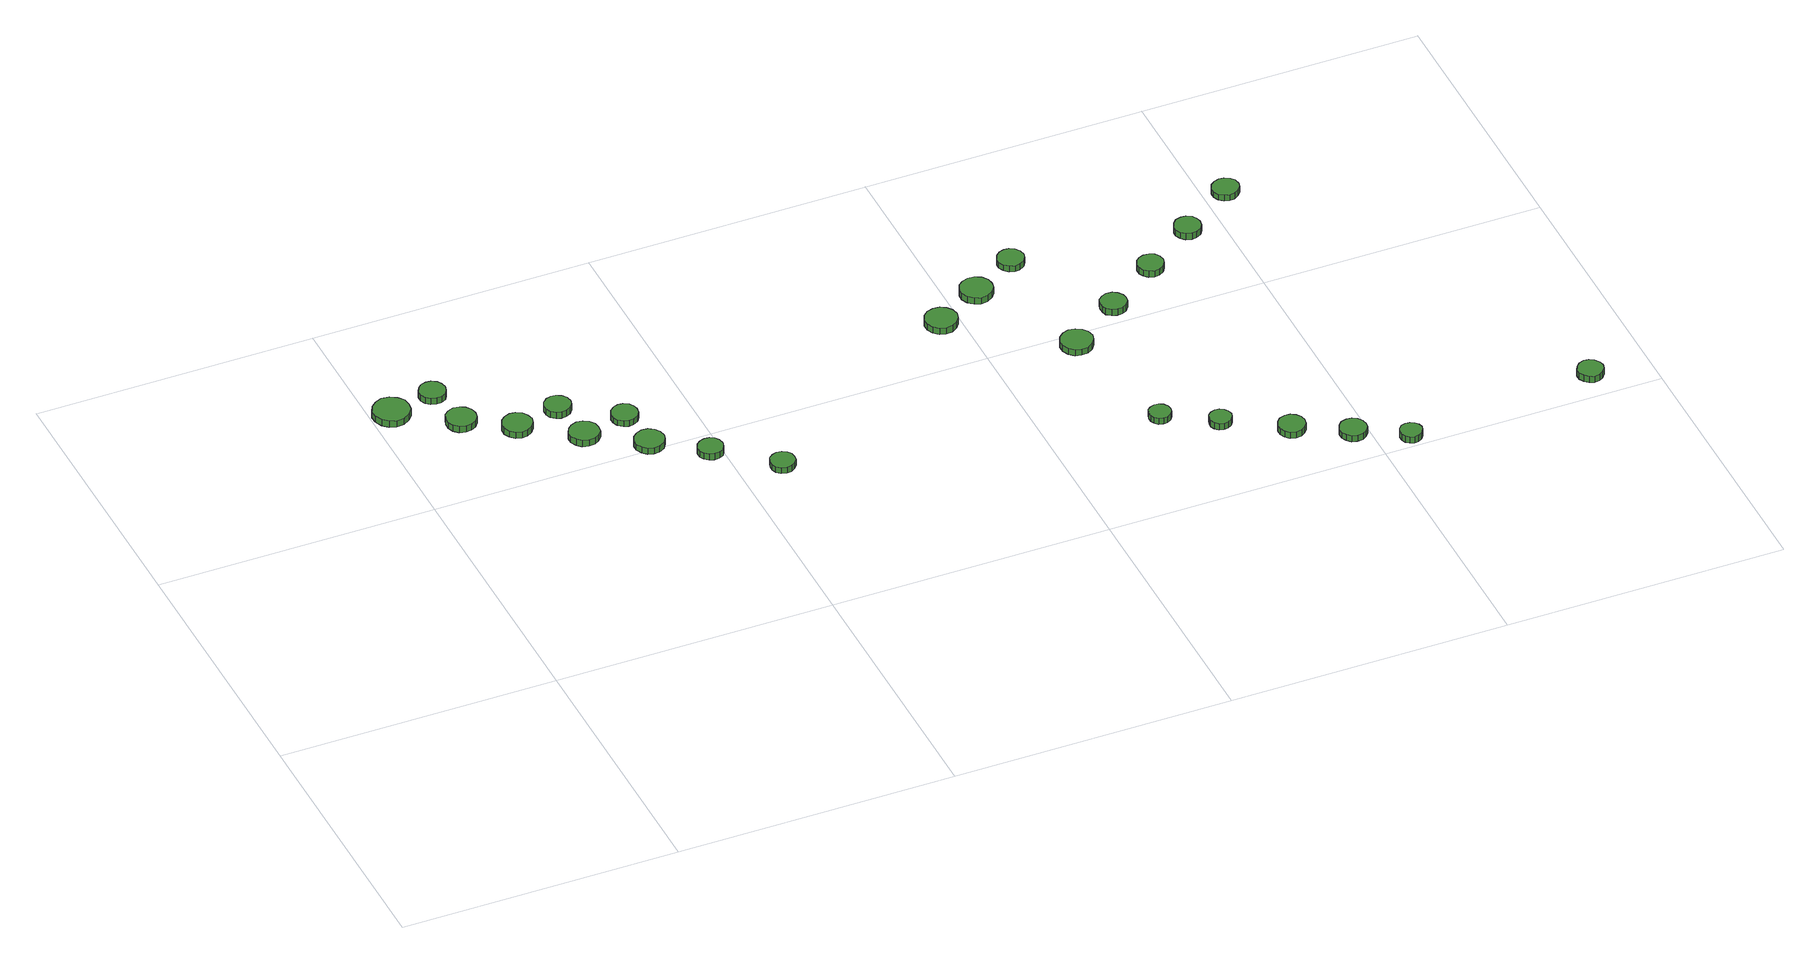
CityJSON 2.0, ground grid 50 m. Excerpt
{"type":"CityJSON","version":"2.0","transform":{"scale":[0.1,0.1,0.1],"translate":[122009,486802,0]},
"CityObjects":{
"tree1":{"type":"SolitaryVegetationObject","attributes":{"function":"something"},"geometry":[{"type":"MultiSurface","lod":"1","boundaries":[[[0,1,2,3,4,5,6,7,8,9,10,11,12,13,14]],[[15,16,17,18,19,20,21,22,23,24,25,26,27,28,29]],[[0,29,28,1]],[[1,28,27,2]],[[2,27,26,3]],[[3,26,25,4]],[[4,25,24,5]],[[5,24,23,6]],[[6,23,22,7]],[[7,22,21,8]],[[8,21,20,9]],[[9,20,19,10]],[[10,19,18,11]],[[11,18,17,12]],[[12,17,16,13]],[[13,16,15,14]],[[14,15,29,0]]]}]},
"tree2":{"type":"SolitaryVegetationObject","attributes":{"function":"something"},"geometry":[{"type":"MultiSurface","lod":"1","boundaries":[[[30,31,32,33,34,35,36,37,38,39,40,41,42,43,44]],[[45,46,47,48,49,50,51,52,53,54,55,56,57,58,59]],[[30,59,58,31]],[[31,58,57,32]],[[32,57,56,33]],[[33,56,55,34]],[[34,55,54,35]],[[35,54,53,36]],[[36,53,52,37]],[[37,52,51,38]],[[38,51,50,39]],[[39,50,49,40]],[[40,49,48,41]],[[41,48,47,42]],[[42,47,46,43]],[[43,46,45,44]],[[44,45,59,30]]]}]},
"tree3":{"type":"SolitaryVegetationObject","attributes":{"function":"something"},"geometry":[{"type":"MultiSurface","lod":"1","boundaries":[[[60,61,62,63,64,65,66,67,68,69,70,71,72,73,74]],[[75,76,77,78,79,80,81,82,83,84,85,86,87,88,89]],[[60,89,88,61]],[[61,88,87,62]],[[62,87,86,63]],[[63,86,85,64]],[[64,85,84,65]],[[65,84,83,66]],[[66,83,82,67]],[[67,82,81,68]],[[68,81,80,69]],[[69,80,79,70]],[[70,79,78,71]],[[71,78,77,72]],[[72,77,76,73]],[[73,76,75,74]],[[74,75,89,60]]]}]},
"tree4":{"type":"SolitaryVegetationObject","attributes":{"function":"something"},"geometry":[{"type":"MultiSurface","lod":"1","boundaries":[[[90,91,92,93,94,95,96,97,98,99,100,101,102,103,104]],[[105,106,107,108,109,110,111,112,113,114,115,116,117,118,119]],[[90,119,118,91]],[[91,118,117,92]],[[92,117,116,93]],[[93,116,115,94]],[[94,115,114,95]],[[95,114,113,96]],[[96,113,112,97]],[[97,112,111,98]],[[98,111,110,99]],[[99,110,109,100]],[[100,109,108,101]],[[101,108,107,102]],[[102,107,106,103]],[[103,106,105,104]],[[104,105,119,90]]]}]},
"tree5":{"type":"SolitaryVegetationObject","attributes":{"function":"something"},"geometry":[{"type":"MultiSurface","lod":"1","boundaries":[[[120,121,122,123,124,125,126,127,128,129,130,131,132,133,134]],[[135,136,137,138,139,140,141,142,143,144,145,146,147,148,149]],[[120,149,148,121]],[[121,148,147,122]],[[122,147,146,123]],[[123,146,145,124]],[[124,145,144,125]],[[125,144,143,126]],[[126,143,142,127]],[[127,142,141,128]],[[128,141,140,129]],[[129,140,139,130]],[[130,139,138,131]],[[131,138,137,132]],[[132,137,136,133]],[[133,136,135,134]],[[134,135,149,120]]]}]},
"tree6":{"type":"SolitaryVegetationObject","attributes":{"function":"something"},"geometry":[{"type":"MultiSurface","lod":"1","boundaries":[[[150,151,152,153,154,155,156,157,158,159,160,161,162,163,164]],[[165,166,167,168,169,170,171,172,173,174,175,176,177,178,179]],[[150,179,178,151]],[[151,178,177,152]],[[152,177,176,153]],[[153,176,175,154]],[[154,175,174,155]],[[155,174,173,156]],[[156,173,172,157]],[[157,172,171,158]],[[158,171,170,159]],[[159,170,169,160]],[[160,169,168,161]],[[161,168,167,162]],[[162,167,166,163]],[[163,166,165,164]],[[164,165,179,150]]]}]},
"tree7":{"type":"SolitaryVegetationObject","attributes":{"function":"something"},"geometry":[{"type":"MultiSurface","lod":"1","boundaries":[[[180,181,182,183,184,185,186,187,188,189,190,191,192,193,194]],[[195,196,197,198,199,200,201,202,203,204,205,206,207,208,209]],[[180,209,208,181]],[[181,208,207,182]],[[182,207,206,183]],[[183,206,205,184]],[[184,205,204,185]],[[185,204,203,186]],[[186,203,202,187]],[[187,202,201,188]],[[188,201,200,189]],[[189,200,199,190]],[[190,199,198,191]],[[191,198,197,192]],[[192,197,196,193]],[[193,196,195,194]],[[194,195,209,180]]]}]},
"tree8":{"type":"SolitaryVegetationObject","attributes":{"function":"something"},"geometry":[{"type":"MultiSurface","lod":"1","boundaries":[[[210,211,212,213,214,215,216,217,218,219,220,221,222,223,224]],[[225,226,227,228,229,230,231,232,233,234,235,236,237,238,239]],[[210,239,238,211]],[[211,238,237,212]],[[212,237,236,213]],[[213,236,235,214]],[[214,235,234,215]],[[215,234,233,216]],[[216,233,232,217]],[[217,232,231,218]],[[218,231,230,219]],[[219,230,229,220]],[[220,229,228,221]],[[221,228,227,222]],[[222,227,226,223]],[[223,226,225,224]],[[224,225,239,210]]]}]},
"tree9":{"type":"SolitaryVegetationObject","attributes":{"function":"something"},"geometry":[{"type":"MultiSurface","lod":"1","boundaries":[[[240,241,242,243,244,245,246,247,248,249,250,251,252,253,254]],[[255,256,257,258,259,260,261,262,263,264,265,266,267,268,269]],[[240,269,268,241]],[[241,268,267,242]],[[242,267,266,243]],[[243,266,265,244]],[[244,265,264,245]],[[245,264,263,246]],[[246,263,262,247]],[[247,262,261,248]],[[248,261,260,249]],[[249,260,259,250]],[[250,259,258,251]],[[251,258,257,252]],[[252,257,256,253]],[[253,256,255,254]],[[254,255,269,240]]]}]},
"tree10":{"type":"SolitaryVegetationObject","attributes":{"function":"something"},"geometry":[{"type":"MultiSurface","lod":"1","boundaries":[[[270,271,272,273,274,275,276,277,278,279,280,281,282,283,284]],[[285,286,287,288,289,290,291,292,293,294,295,296,297,298,299]],[[270,299,298,271]],[[271,298,297,272]],[[272,297,296,273]],[[273,296,295,274]],[[274,295,294,275]],[[275,294,293,276]],[[276,293,292,277]],[[277,292,291,278]],[[278,291,290,279]],[[279,290,289,280]],[[280,289,288,281]],[[281,288,287,282]],[[282,287,286,283]],[[283,286,285,284]],[[284,285,299,270]]]}]},
"tree11":{"type":"SolitaryVegetationObject","attributes":{"function":"something"},"geometry":[{"type":"MultiSurface","lod":"1","boundaries":[[[300,301,302,303,304,305,306,307,308,309,310,311,312,313,314]],[[315,316,317,318,319,320,321,322,323,324,325,326,327,328,329]],[[300,329,328,301]],[[301,328,327,302]],[[302,327,326,303]],[[303,326,325,304]],[[304,325,324,305]],[[305,324,323,306]],[[306,323,322,307]],[[307,322,321,308]],[[308,321,320,309]],[[309,320,319,310]],[[310,319,318,311]],[[311,318,317,312]],[[312,317,316,313]],[[313,316,315,314]],[[314,315,329,300]]]}]},
"tree12":{"type":"SolitaryVegetationObject","attributes":{"function":"something"},"geometry":[{"type":"MultiSurface","lod":"1","boundaries":[[[330,331,332,333,334,335,336,337,338,339,340,341,342,343,344]],[[345,346,347,348,349,350,351,352,353,354,355,356,357,358,359]],[[330,359,358,331]],[[331,358,357,332]],[[332,357,356,333]],[[333,356,355,334]],[[334,355,354,335]],[[335,354,353,336]],[[336,353,352,337]],[[337,352,351,338]],[[338,351,350,339]],[[339,350,349,340]],[[340,349,348,341]],[[341,348,347,342]],[[342,347,346,343]],[[343,346,345,344]],[[344,345,359,330]]]}]},
"tree13":{"type":"SolitaryVegetationObject","attributes":{"function":"something"},"geometry":[{"type":"MultiSurface","lod":"1","boundaries":[[[360,361,362,363,364,365,366,367,368,369,370,371,372,373,374]],[[375,376,377,378,379,380,381,382,383,384,385,386,387,388,389]],[[360,389,388,361]],[[361,388,387,362]],[[362,387,386,363]],[[363,386,385,364]],[[364,385,384,365]],[[365,384,383,366]],[[366,383,382,367]],[[367,382,381,368]],[[368,381,380,369]],[[369,380,379,370]],[[370,379,378,371]],[[371,378,377,372]],[[372,377,376,373]],[[373,376,375,374]],[[374,375,389,360]]]}]},
"tree14":{"type":"SolitaryVegetationObject","attributes":{"function":"something"},"geometry":[{"type":"MultiSurface","lod":"1","boundaries":[[[390,391,392,393,394,395,396,397,398,399,400,401,402,403,404]],[[405,406,407,408,409,410,411,412,413,414,415,416,417,418,419]],[[390,419,418,391]],[[391,418,417,392]],[[392,417,416,393]],[[393,416,415,394]],[[394,415,414,395]],[[395,414,413,396]],[[396,413,412,397]],[[397,412,411,398]],[[398,411,410,399]],[[399,410,409,400]],[[400,409,408,401]],[[401,408,407,402]],[[402,407,406,403]],[[403,406,405,404]],[[404,405,419,390]]]}]},
"tree15":{"type":"SolitaryVegetationObject","attributes":{"function":"something"},"geometry":[{"type":"MultiSurface","lod":"1","boundaries":[[[420,421,422,423,424,425,426,427,428,429,430,431,432,433,434]],[[435,436,437,438,439,440,441,442,443,444,445,446,447,448,449]],[[420,449,448,421]],[[421,448,447,422]],[[422,447,446,423]],[[423,446,445,424]],[[424,445,444,425]],[[425,444,443,426]],[[426,443,442,427]],[[427,442,441,428]],[[428,441,440,429]],[[429,440,439,430]],[[430,439,438,431]],[[431,438,437,432]],[[432,437,436,433]],[[433,436,435,434]],[[434,435,449,420]]]}]},
"tree16":{"type":"SolitaryVegetationObject","attributes":{"function":"something"},"geometry":[{"type":"MultiSurface","lod":"1","boundaries":[[[450,451,452,453,454,455,456,457,458,459,460,461,462,463,464]],[[465,466,467,468,469,470,471,472,473,474,475,476,477,478,479]],[[450,479,478,451]],[[451,478,477,452]],[[452,477,476,453]],[[453,476,475,454]],[[454,475,474,455]],[[455,474,473,456]],[[456,473,472,457]],[[457,472,471,458]],[[458,471,470,459]],[[459,470,469,460]],[[460,469,468,461]],[[461,468,467,462]],[[462,467,466,463]],[[463,466,465,464]],[[464,465,479,450]]]}]},
"tree17":{"type":"SolitaryVegetationObject","attributes":{"function":"something"},"geometry":[{"type":"MultiSurface","lod":"1","boundaries":[[[480,481,482,483,484,485,486,487,488,489,490,491,492,493,494]],[[495,496,497,498,499,500,501,502,503,504,505,506,507,508,509]],[[480,509,508,481]],[[481,508,507,482]],[[482,507,506,483]],[[483,506,505,484]],[[484,505,504,485]],[[485,504,503,486]],[[486,503,502,487]],[[487,502,501,488]],[[488,501,500,489]],[[489,500,499,490]],[[490,499,498,491]],[[491,498,497,492]],[[492,497,496,493]],[[493,496,495,494]],[[494,495,509,480]]]}]},
"tree18":{"type":"SolitaryVegetationObject","attributes":{"function":"something"},"geometry":[{"type":"MultiSurface","lod":"1","boundaries":[[[510,511,512,513,514,515,516,517,518,519,520,521,522,523,524]],[[525,526,527,528,529,530,531,532,533,534,535,536,537,538,539]],[[510,539,538,511]],[[511,538,537,512]],[[512,537,536,513]],[[513,536,535,514]],[[514,535,534,515]],[[515,534,533,516]],[[516,533,532,517]],[[517,532,531,518]],[[518,531,530,519]],[[519,530,529,520]],[[520,529,528,521]],[[521,528,527,522]],[[522,527,526,523]],[[523,526,525,524]],[[524,525,539,510]]]}]},
"tree19":{"type":"SolitaryVegetationObject","attributes":{"function":"something"},"geometry":[{"type":"MultiSurface","lod":"1","boundaries":[[[540,541,542,543,544,545,546,547,548,549,550,551,552,553,554]],[[555,556,557,558,559,560,561,562,563,564,565,566,567,568,569]],[[540,569,568,541]],[[541,568,567,542]],[[542,567,566,543]],[[543,566,565,544]],[[544,565,564,545]],[[545,564,563,546]],[[546,563,562,547]],[[547,562,561,548]],[[548,561,560,549]],[[549,560,559,550]],[[550,559,558,551]],[[551,558,557,552]],[[552,557,556,553]],[[553,556,555,554]],[[554,555,569,540]]]}]},
"tree20":{"type":"SolitaryVegetationObject","attributes":{"function":"something"},"geometry":[{"type":"MultiSurface","lod":"1","boundaries":[[[570,571,572,573,574,575,576,577,578,579,580,581,582,583,584]],[[585,586,587,588,589,590,591,592,593,594,595,596,597,598,599]],[[570,599,598,571]],[[571,598,597,572]],[[572,597,596,573]],[[573,596,595,574]],[[574,595,594,575]],[[575,594,593,576]],[[576,593,592,577]],[[577,592,591,578]],[[578,591,590,579]],[[579,590,589,580]],[[580,589,588,581]],[[581,588,587,582]],[[582,587,586,583]],[[583,586,585,584]],[[584,585,599,570]]]}]},
"tree21":{"type":"SolitaryVegetationObject","attributes":{"function":"something"},"geometry":[{"type":"MultiSurface","lod":"1","boundaries":[[[600,601,602,603,604,605,606,607,608,609,610,611,612,613,614]],[[615,616,617,618,619,620,621,622,623,624,625,626,627,628,629]],[[600,629,628,601]],[[601,628,627,602]],[[602,627,626,603]],[[603,626,625,604]],[[604,625,624,605]],[[605,624,623,606]],[[606,623,622,607]],[[607,622,621,608]],[[608,621,620,609]],[[609,620,619,610]],[[610,619,618,611]],[[611,618,617,612]],[[612,617,616,613]],[[613,616,615,614]],[[614,615,629,600]]]}]},
"tree22":{"type":"SolitaryVegetationObject","attributes":{"function":"something"},"geometry":[{"type":"MultiSurface","lod":"1","boundaries":[[[630,631,632,633,634,635,636,637,638,639,640,641,642,643,644]],[[645,646,647,648,649,650,651,652,653,654,655,656,657,658,659]],[[630,659,658,631]],[[631,658,657,632]],[[632,657,656,633]],[[633,656,655,634]],[[634,655,654,635]],[[635,654,653,636]],[[636,653,652,637]],[[637,652,651,638]],[[638,651,650,639]],[[639,650,649,640]],[[640,649,648,641]],[[641,648,647,642]],[[642,647,646,643]],[[643,646,645,644]],[[644,645,659,630]]]}]},
"tree23":{"type":"SolitaryVegetationObject","attributes":{"function":"something"},"geometry":[{"type":"MultiSurface","lod":"1","boundaries":[[[660,661,662,663,664,665,666,667,668,669,670,671,672,673,674]],[[675,676,677,678,679,680,681,682,683,684,685,686,687,688,689]],[[660,689,688,661]],[[661,688,687,662]],[[662,687,686,663]],[[663,686,685,664]],[[664,685,684,665]],[[665,684,683,666]],[[666,683,682,667]],[[667,682,681,668]],[[668,681,680,669]],[[669,680,679,670]],[[670,679,678,671]],[[671,678,677,672]],[[672,677,676,673]],[[673,676,675,674]],[[674,675,689,660]]]}]},
"tree24":{"type":"SolitaryVegetationObject","attributes":{"function":"something"},"geometry":[{"type":"MultiSurface","lod":"1","boundaries":[[[690,691,692,693,694,695,696,697,698,699,700,701,702,703,704]],[[705,706,707,708,709,710,711,712,713,714,715,716,717,718,719]],[[690,719,718,691]],[[691,718,717,692]],[[692,717,716,693]],[[693,716,715,694]],[[694,715,714,695]],[[695,714,713,696]],[[696,713,712,697]],[[697,712,711,698]],[[698,711,710,699]],[[699,710,709,700]],[[700,709,708,701]],[[701,708,707,702]],[[702,707,706,703]],[[703,706,705,704]],[[704,705,719,690]]]}]}
},
"vertices":[
[68,759,22],[66,773,22],[58,783,22],[46,790,22],[32,792,22],[20,787,22],[10,778,22],[4,766,22],[4,753,22],[10,740,22],[20,731,22],[32,727,22],[46,728,22],[58,735,22],[66,746,22],[66,746,9],[58,735,9],[46,728,9],[32,727,9],[20,731,9],[10,740,9],[4,753,9],[4,766,9],[10,778,9],[20,787,9],[32,792,9],[46,790,9],[58,783,9],[66,773,9],[68,759,9],
[160,694,22],[158,705,22],[151,714,22],[142,719,22],[131,721,22],[120,717,22],[112,710,22],[108,700,22],[108,689,22],[112,679,22],[120,671,22],[131,668,22],[142,669,22],[151,674,22],[158,683,22],[158,683,9],[151,674,9],[142,669,9],[131,668,9],[120,671,9],[112,679,9],[108,689,9],[108,700,9],[112,710,9],[120,717,9],[131,721,9],[142,719,9],[151,714,9],[158,705,9],[160,694,9],
[142,779,22],[140,788,22],[135,796,22],[126,801,22],[117,802,22],[107,799,22],[100,792,22],[96,784,22],[96,774,22],[100,765,22],[107,759,22],[117,756,22],[126,757,22],[135,761,22],[140,769,22],[140,769,9],[135,761,9],[126,757,9],[117,756,9],[107,759,9],[100,765,9],[96,774,9],[96,784,9],[100,792,9],[107,799,9],[117,802,9],[126,801,9],[135,796,9],[140,788,9],[142,779,9],
[239,641,23],[236,652,23],[230,661,23],[220,667,23],[209,668,23],[199,664,23],[191,657,23],[186,647,23],[186,636,23],[191,626,23],[199,618,23],[209,615,23],[220,616,23],[230,622,23],[236,631,23],[236,631,10],[230,622,10],[220,616,10],[209,615,10],[199,618,10],[191,626,10],[186,636,10],[186,647,10],[191,657,10],[199,664,10],[209,668,10],[220,667,10],[230,661,10],[236,652,10],[239,641,10],
[331,576,23],[329,587,23],[322,596,23],[313,601,23],[302,603,23],[291,599,23],[283,592,23],[278,582,23],[278,571,23],[283,561,23],[291,553,23],[302,550,23],[313,551,23],[322,556,23],[329,565,23],[329,565,10],[322,556,10],[313,551,10],[302,550,10],[291,553,10],[283,561,10],[278,571,10],[278,582,10],[283,592,10],[291,599,10],[302,603,10],[313,601,10],[322,596,10],[329,587,10],[331,576,10],
[317,661,22],[315,670,22],[309,678,22],[300,683,22],[291,684,22],[282,681,22],[274,674,22],[271,666,22],[271,656,22],[274,647,22],[282,641,22],[291,638,22],[300,639,22],[309,643,22],[315,651,22],[315,651,9],[309,643,9],[300,639,9],[291,638,9],[282,641,9],[274,647,9],[271,656,9],[271,666,9],[274,674,9],[282,681,9],[291,684,9],[300,683,9],[309,678,9],[315,670,9],[317,661,9],
[422,514,22],[419,525,22],[413,534,22],[403,540,22],[392,541,22],[382,537,22],[374,530,22],[369,520,22],[369,509,22],[374,499,22],[382,491,22],[392,488,22],[403,489,22],[413,495,22],[419,504,22],[419,504,10],[413,495,10],[403,489,10],[392,488,10],[382,491,10],[374,499,10],[369,509,10],[369,520,10],[374,530,10],[382,537,10],[392,541,10],[403,540,10],[413,534,10],[419,525,10],[422,514,10],
[409,596,22],[407,605,22],[402,613,22],[393,618,22],[384,619,22],[375,616,22],[367,609,22],[363,600,22],[363,591,22],[367,582,22],[375,575,22],[384,572,22],[393,573,22],[402,578,22],[407,586,22],[407,586,10],[402,578,10],[393,573,10],[384,572,10],[375,575,10],[367,582,10],[363,591,10],[363,600,10],[367,609,10],[375,616,10],[384,619,10],[393,618,10],[402,613,10],[407,605,10],[409,596,10],
[502,456,22],[500,465,22],[495,473,22],[487,477,22],[478,478,22],[469,475,22],[462,469,22],[458,461,22],[458,451,22],[462,443,22],[469,437,22],[478,434,22],[487,435,22],[495,439,22],[500,447,22],[500,447,9],[495,439,9],[487,435,9],[478,434,9],[469,437,9],[462,443,9],[458,451,9],[458,461,9],[462,469,9],[469,475,9],[478,478,9],[487,477,9],[495,473,9],[500,465,9],[502,456,9],
[596,373,23],[594,382,23],[589,389,23],[581,394,23],[572,395,23],[563,392,23],[556,386,23],[553,377,23],[553,368,23],[556,360,23],[563,354,23],[572,351,23],[581,352,23],[589,357,23],[594,364,23],[594,364,11],[589,357,11],[581,352,11],[572,351,11],[563,354,11],[556,360,11],[553,368,11],[553,377,11],[556,386,11],[563,392,11],[572,395,11],[581,394,11],[589,389,11],[594,382,11],[596,373,11],
[996,614,23],[993,626,23],[986,635,23],[976,641,23],[964,642,23],[953,639,23],[944,631,23],[939,620,23],[939,608,23],[944,597,23],[953,589,23],[964,586,23],[976,587,23],[986,593,23],[993,602,23],[993,602,10],[986,593,10],[976,587,10],[964,586,10],[953,589,10],[944,597,10],[939,608,10],[939,620,10],[944,631,10],[953,639,10],[964,642,10],[976,641,10],[986,635,10],[993,626,10],[996,614,10],
[1082,666,22],[1080,677,22],[1073,687,22],[1062,693,22],[1050,694,22],[1039,690,22],[1030,683,22],[1025,672,22],[1025,660,22],[1030,649,22],[1039,641,22],[1050,637,22],[1062,639,22],[1073,645,22],[1080,654,22],[1080,654,9],[1073,645,9],[1062,639,9],[1050,637,9],[1039,641,9],[1030,649,9],[1025,660,9],[1025,672,9],[1030,683,9],[1039,690,9],[1050,694,9],[1062,693,9],[1073,687,9],[1080,677,9],[1082,666,9],
[1214,233,28],[1213,241,28],[1208,248,28],[1201,252,28],[1193,253,28],[1185,250,28],[1179,245,28],[1176,237,28],[1176,229,28],[1179,222,28],[1185,216,28],[1193,214,28],[1201,214,28],[1208,219,28],[1213,225,28],[1213,225,16],[1208,219,16],[1201,214,16],[1193,214,16],[1185,216,16],[1179,222,16],[1176,229,16],[1176,237,16],[1179,245,16],[1185,250,16],[1193,253,16],[1201,252,16],[1208,248,16],[1213,241,16],[1214,233,16],
[1177,468,25],[1174,480,25],[1167,489,25],[1157,495,25],[1145,497,25],[1134,493,25],[1125,485,25],[1120,474,25],[1120,462,25],[1125,451,25],[1134,443,25],[1145,440,25],[1157,441,25],[1167,447,25],[1174,457,25],[1174,457,13],[1167,447,13],[1157,441,13],[1145,440,13],[1134,443,13],[1125,451,13],[1120,462,13],[1120,474,13],[1125,485,13],[1134,493,13],[1145,497,13],[1157,495,13],[1167,489,13],[1174,480,13],[1177,468,13],
[1301,180,28],[1299,188,28],[1294,195,28],[1287,199,28],[1279,200,28],[1271,197,28],[1265,192,28],[1262,184,28],[1262,176,28],[1265,169,28],[1271,163,28],[1279,161,28],[1287,162,28],[1294,166,28],[1299,172,28],[1299,172,15],[1294,166,15],[1287,162,15],[1279,161,15],[1271,163,15],[1265,169,15],[1262,176,15],[1262,184,15],[1265,192,15],[1271,197,15],[1279,200,15],[1287,199,15],[1294,195,15],[1299,188,15],[1301,180,15],
[1162,717,21],[1160,727,21],[1154,735,21],[1145,740,21],[1136,741,21],[1127,738,21],[1119,731,21],[1115,722,21],[1115,713,21],[1119,704,21],[1127,697,21],[1136,694,21],[1145,695,21],[1154,700,21],[1160,708,21],[1160,708,9],[1154,700,9],[1145,695,9],[1136,694,9],[1127,697,9],[1119,704,9],[1115,713,9],[1115,722,9],[1119,731,9],[1127,738,9],[1136,741,9],[1145,740,9],[1154,735,9],[1160,727,9],[1162,717,9],
[1269,539,24],[1267,548,24],[1261,556,24],[1253,561,24],[1243,562,24],[1234,559,24],[1226,552,24],[1223,544,24],[1223,534,24],[1226,525,24],[1234,519,24],[1243,516,24],[1253,517,24],[1261,521,24],[1267,529,24],[1267,529,11],[1261,521,11],[1253,517,11],[1243,516,11],[1234,519,11],[1226,525,11],[1223,534,11],[1223,544,11],[1226,552,11],[1234,559,11],[1243,562,11],[1253,561,11],[1261,556,11],[1267,548,11],[1269,539,11],
[1406,117,27],[1404,127,27],[1398,135,27],[1390,140,27],[1380,141,27],[1370,138,27],[1363,131,27],[1359,122,27],[1359,112,27],[1363,103,27],[1370,96,27],[1380,93,27],[1390,94,27],[1398,99,27],[1404,107,27],[1404,107,14],[1398,99,14],[1390,94,14],[1380,93,14],[1370,96,14],[1363,103,14],[1359,112,14],[1359,122,14],[1363,131,14],[1370,138,14],[1380,141,14],[1390,140,14],[1398,135,14],[1404,127,14],[1406,117,14],
[1496,69,25],[1494,79,25],[1488,87,25],[1480,92,25],[1470,93,25],[1460,90,25],[1453,83,25],[1449,74,25],[1449,64,25],[1453,55,25],[1460,48,25],[1470,45,25],[1480,46,25],[1488,51,25],[1494,59,25],[1494,59,13],[1488,51,13],[1480,46,13],[1470,45,13],[1460,48,13],[1453,55,13],[1449,64,13],[1449,74,13],[1453,83,13],[1460,90,13],[1470,93,13],[1480,92,13],[1488,87,13],[1494,79,13],[1496,69,13],
[1367,609,23],[1365,619,23],[1359,627,23],[1351,631,23],[1341,632,23],[1332,629,23],[1325,623,23],[1321,614,23],[1321,604,23],[1325,596,23],[1332,589,23],[1341,586,23],[1351,587,23],[1359,592,23],[1365,600,23],[1365,600,10],[1359,592,10],[1351,587,10],[1341,586,10],[1332,589,10],[1325,596,10],[1321,604,10],[1321,614,10],[1325,623,10],[1332,629,10],[1341,632,10],[1351,631,10],[1359,627,10],[1365,619,10],[1367,609,10],
[1577,24,25],[1575,32,25],[1570,38,25],[1563,42,25],[1555,43,25],[1547,41,25],[1541,35,25],[1538,28,25],[1538,20,25],[1541,12,25],[1547,7,25],[1555,4,25],[1563,5,25],[1570,9,25],[1575,16,25],[1575,16,12],[1570,9,12],[1563,5,12],[1555,4,12],[1547,7,12],[1541,12,12],[1538,20,12],[1538,28,12],[1541,35,12],[1547,41,12],[1555,43,12],[1563,42,12],[1570,38,12],[1575,32,12],[1577,24,12],
[1464,678,22],[1462,687,22],[1457,695,22],[1448,700,22],[1439,701,22],[1429,698,22],[1422,691,22],[1418,682,22],[1418,673,22],[1422,664,22],[1429,657,22],[1439,654,22],[1448,655,22],[1457,660,22],[1462,668,22],[1462,668,9],[1457,660,9],[1448,655,9],[1439,654,9],[1429,657,9],[1422,664,9],[1418,673,9],[1418,682,9],[1422,691,9],[1429,698,9],[1439,701,9],[1448,700,9],[1457,695,9],[1462,687,9],[1464,678,9],
[1564,747,21],[1562,757,21],[1556,764,21],[1547,769,21],[1538,770,21],[1529,767,21],[1521,761,21],[1517,752,21],[1517,742,21],[1521,733,21],[1529,727,21],[1538,724,21],[1547,725,21],[1556,730,21],[1562,738,21],[1562,738,9],[1556,730,9],[1547,725,9],[1538,724,9],[1529,727,9],[1521,733,9],[1517,742,9],[1517,752,9],[1521,761,9],[1529,767,9],[1538,770,9],[1547,769,9],[1556,764,9],[1562,757,9],[1564,747,9],
[1919,57,23],[1917,66,23],[1911,74,23],[1903,79,23],[1894,80,23],[1885,77,23],[1878,70,23],[1874,62,23],[1874,52,23],[1878,44,23],[1885,37,23],[1894,34,23],[1903,35,23],[1911,40,23],[1917,48,23],[1917,48,10],[1911,40,10],[1903,35,10],[1894,34,10],[1885,37,10],[1878,44,10],[1874,52,10],[1874,62,10],[1878,70,10],[1885,77,10],[1894,80,10],[1903,79,10],[1911,74,10],[1917,66,10],[1919,57,10]
]}
